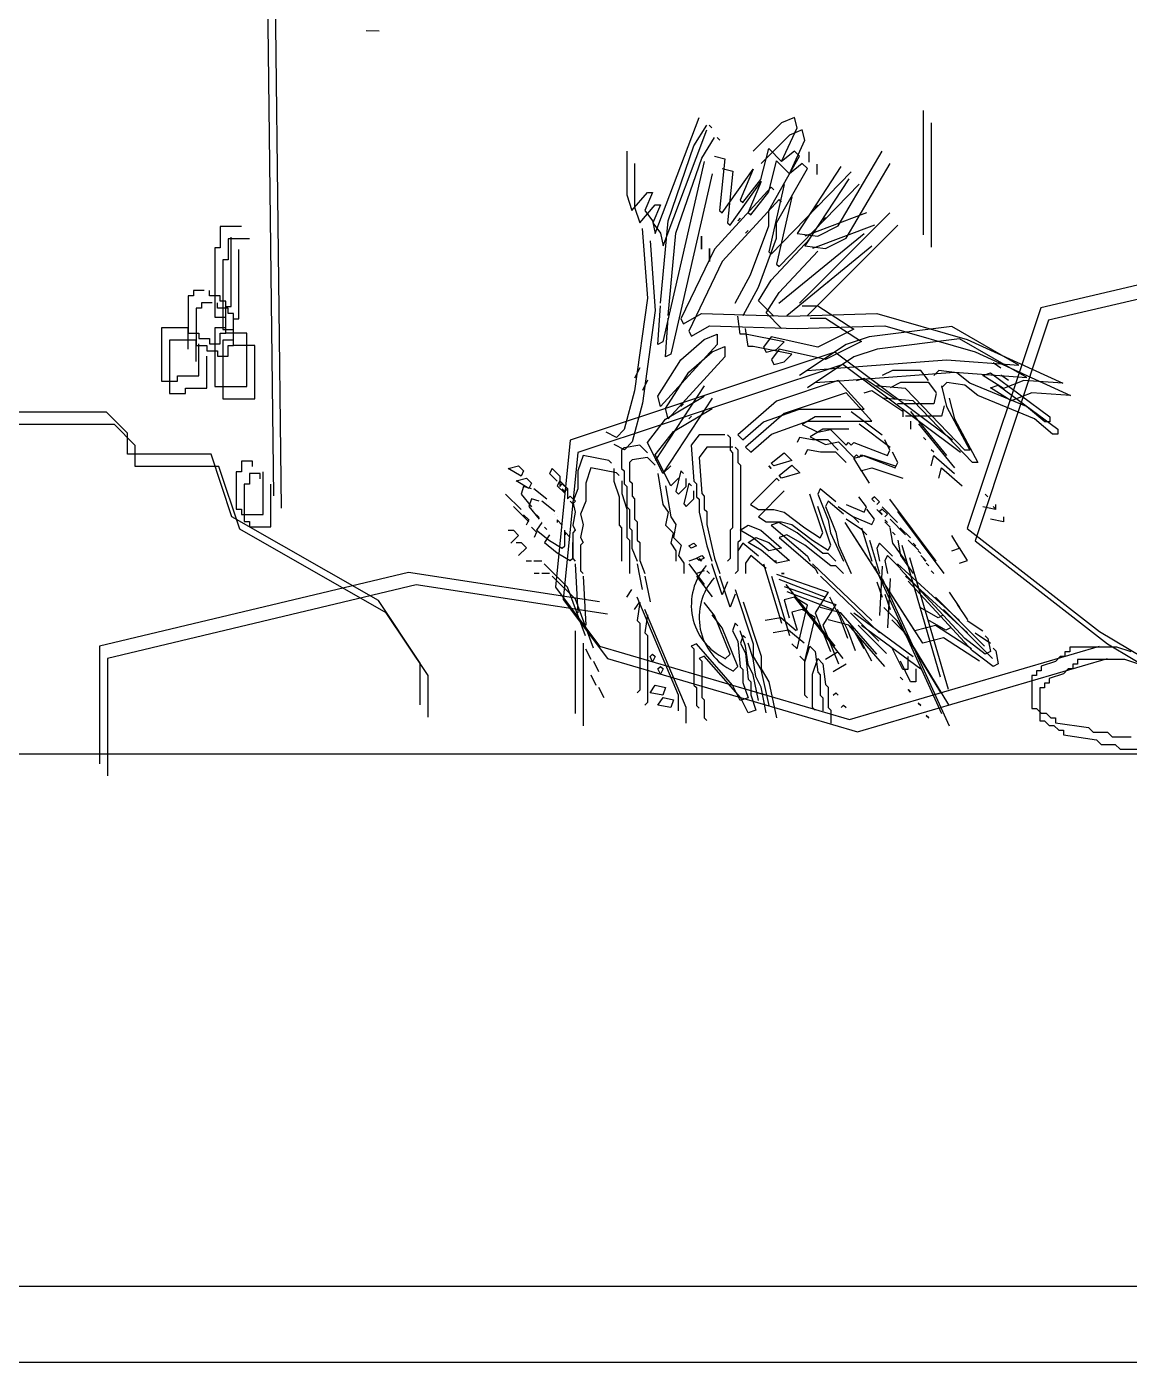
# Model space of a CAD drawing. Extents: x -74236 to 286982, y -14633 to 132816.
# Drawn here: x 106281.5 to 106426.5, y 123615.9 to 123791.5 of the extents above; entities that cross this region are included whole.
import ezdxf

# ---------------------------------------------------------------- set-up
doc = ezdxf.new("R2010")
doc.units = 0
doc.header["$LTSCALE"] = 10
doc.header["$MEASUREMENT"] = 0
for name, color, linetype in [('1活动家具', 4, 'Continuous'), ('4', 4, 'Continuous'), ('LAYER3', 4, 'Continuous')]:
    doc.layers.add(name, color=color, linetype=linetype)

# ---------------------------------------------------------------- blocks, each defined once
blk = doc.blocks.new('dsfgdgf')
at = {"layer": '4', "ltscale": 20}
for points in [[(106190.1, 122712.88), (106990.1, 122712.88), (106990.1, 123412.88), (106190.1, 123412.88)], [(106200.1, 122722.88), (106980.1, 122722.88), (106980.1, 123402.88), (106200.1, 123402.88)], [(106270.1, 122792.88), (106910.1, 122792.88), (106910.1, 123332.88), (106270.1, 123332.88)]]:
    blk.add_lwpolyline(points, close=True, dxfattribs=at)
at = {"layer": 'LAYER3'}
for p, q in [((106549.94, 122826.79), (106548.59, 122939.72)), ((106550.97, 122825.17), (106549.62, 122938.1)), ((106562.09, 122887.98), (106563.79, 122887.95)), ((106600.09, 122861.29), (106605.86, 122876.55)), ((106618.41, 122876.55), (106616.71, 122875.87)), ((106618.75, 122875.19), (106618.41, 122876.55)), ((106635.34, 122877.49), (106635.34, 122861.14)), ((106601.12, 122859.67), (106606.89, 122874.93)), ((106605.18, 122872.82), (106606.88, 122875.53)), ((106607.55, 122875.19), (106607.21, 122875.53)), ((106607.21, 122875.53), (106607.55, 122875.19)), ((106616.71, 122875.87), (106612.98, 122872.14)), ((106616.71, 122870.78), (106618.75, 122875.19)), ((106619.44, 122874.93), (106617.74, 122874.25)), ((106619.78, 122873.57), (106619.44, 122874.93)), ((106636.38, 122875.87), (106636.38, 122859.52)), ((106601.79, 122862.98), (106605.18, 122872.82)), ((106606.21, 122871.2), (106607.91, 122873.91)), ((106608.58, 122873.57), (106608.25, 122873.91)), ((106608.25, 122873.91), (106608.58, 122873.57)), ((106617.74, 122874.25), (106614.01, 122870.52)), ((106617.74, 122869.16), (106619.78, 122873.57)), ((106596.36, 122872.14), (106596.36, 122866.38)), ((106602.82, 122861.36), (106606.21, 122871.2)), ((106607.89, 122871.46), (106609.25, 122871.12)), ((106609.25, 122871.12), (106608.57, 122864.34)), ((106614, 122868.41), (106615.02, 122872.48)), ((106615.02, 122872.48), (106616.71, 122870.78)), ((106615.02, 122864.34), (106619.09, 122871.46)), ((106615.03, 122866.79), (106616.05, 122870.86)), ((106616.05, 122870.86), (106617.74, 122869.16)), ((106618.41, 122872.14), (106616.71, 122870.78)), ((106619.09, 122871.46), (106618.41, 122872.14)), ((106620.35, 122870.67), (106620.35, 122872.04)), ((106624.17, 122862.31), (106629.94, 122872.14)), ((106597.39, 122870.52), (106597.39, 122864.76)), ((106606.54, 122870.78), (106601.11, 122847.04)), ((106607.57, 122869.16), (106602.14, 122845.42)), ((106608.91, 122864), (106612.98, 122869.77)), ((106608.92, 122869.84), (106610.28, 122869.5)), ((106610.28, 122869.5), (106609.6, 122862.72)), ((106612.98, 122869.77), (106611.28, 122865.7)), ((106615.35, 122858.57), (106625.87, 122869.43)), ((106616.05, 122862.72), (106620.12, 122869.84)), ((106619.44, 122870.52), (106617.74, 122869.16)), ((106624.51, 122870.11), (106618.75, 122861.29)), ((106620.12, 122869.84), (106619.44, 122870.52)), ((106621.38, 122869.05), (106621.38, 122870.42)), ((106625.2, 122860.69), (106630.97, 122870.52)), ((106615.35, 122867.39), (106607.89, 122859.25)), ((106609.94, 122862.38), (106614.01, 122868.15)), ((106611.62, 122865.36), (106614, 122868.41)), ((106614.01, 122868.15), (106612.32, 122864.08)), ((106617.05, 122867.73), (106615.02, 122858.91)), ((106615.69, 122867.05), (106615.35, 122867.39)), ((106615.35, 122867.39), (106615.35, 122867.39)), ((106616.39, 122856.96), (106626.9, 122867.81)), ((106625.54, 122868.49), (106619.78, 122859.67)), ((106596.36, 122866.38), (106597.04, 122864.34)), ((106597.04, 122864.34), (106599.07, 122866.71)), ((106599.75, 122866.71), (106598.74, 122864.34)), ((106599.07, 122866.71), (106599.75, 122866.71)), ((106616.39, 122865.77), (106608.92, 122857.63)), ((106611.28, 122865.7), (106611.62, 122865.36)), ((106612.65, 122863.74), (106615.03, 122866.79)), ((106618.08, 122866.11), (106616.05, 122857.29)), ((106616.72, 122865.43), (106616.39, 122865.77)), ((106616.39, 122865.77), (106616.39, 122865.77)), ((106597.39, 122864.76), (106598.07, 122862.72)), ((106598.07, 122862.72), (106600.11, 122865.09)), ((106598.74, 122864.34), (106599.75, 122862.98)), ((106600.78, 122865.09), (106599.77, 122862.72)), ((106600.11, 122865.09), (106600.78, 122865.09)), ((106608.57, 122864.34), (106608.91, 122864)), ((106612.32, 122864.08), (106612.65, 122863.74)), ((106615.02, 122862.31), (106615.02, 122864.34)), ((106630.96, 122864), (106619.09, 122852.13)), ((106627.9, 122864), (106619.76, 122860.95)), ((106621.46, 122865.02), (106621.12, 122864.68)), ((106621.12, 122864.68), (106621.12, 122864.68)), ((106545.71, 122862.24), (106542.9, 122862.24)), ((106542.9, 122862.24), (106542.9, 122859.44)), ((106599.75, 122862.98), (106600.09, 122861.29)), ((106599.77, 122862.72), (106600.78, 122861.36)), ((106600.77, 122852.13), (106601.79, 122862.98)), ((106609.6, 122862.72), (106609.94, 122862.38)), ((106611.28, 122863.32), (106610.95, 122862.98)), ((106610.95, 122862.98), (106610.95, 122862.98)), ((106612.64, 122855.86), (106615.02, 122862.31)), ((106616.05, 122860.69), (106616.05, 122862.72)), ((106631.99, 122862.38), (106620.12, 122850.51)), ((106628.93, 122862.38), (106620.79, 122859.33)), ((106621.46, 122860.95), (106624.17, 122862.31)), ((106622.49, 122863.4), (106622.15, 122863.06)), ((106622.15, 122863.06), (106622.15, 122863.06)), ((106546.74, 122860.62), (106543.94, 122860.62)), ((106543.94, 122860.62), (106543.94, 122857.82)), ((106544.31, 122851.72), (106544.31, 122860.84)), ((106598.4, 122861.97), (106599.07, 122852.81)), ((106599.43, 122860.35), (106600.11, 122851.19)), ((106600.78, 122861.36), (106601.12, 122859.67)), ((106601.8, 122850.51), (106602.82, 122861.36)), ((106606.2, 122859.25), (106606.2, 122860.95)), ((106606.2, 122860.95), (106606.2, 122859.25)), ((106612.32, 122861.7), (106611.98, 122861.36)), ((106611.98, 122861.36), (106611.98, 122861.36)), ((106613.67, 122854.24), (106616.05, 122860.69)), ((106615.35, 122855.18), (106620.44, 122860.61)), ((106616.37, 122852.13), (106627.56, 122861.29)), ((106618.75, 122861.29), (106621.46, 122860.95)), ((106622.49, 122859.33), (106625.2, 122860.69)), ((106542.2, 122859.44), (106542.2, 122850.31)), ((106542.9, 122859.44), (106542.2, 122859.44)), ((106545.34, 122850.1), (106545.34, 122859.22)), ((106607.89, 122859.25), (106603.48, 122850.1)), ((106607.23, 122857.63), (106607.23, 122859.33)), ((106607.23, 122859.33), (106607.23, 122857.63)), ((106615.02, 122858.91), (106615.35, 122858.57)), ((106616.39, 122853.56), (106621.47, 122858.99)), ((106617.4, 122850.51), (106628.6, 122859.67)), ((106619.78, 122859.67), (106622.49, 122859.33)), ((106683.67, 122859.24), (106650.79, 122851.51)), ((106543.23, 122857.82), (106543.23, 122848.69)), ((106543.94, 122857.82), (106543.23, 122857.82)), ((106608.92, 122857.63), (106604.52, 122848.48)), ((106616.05, 122857.29), (106616.39, 122856.96)), ((106622.14, 122856.88), (106621.8, 122856.54)), ((106684.7, 122857.62), (106651.83, 122849.89)), ((106610.61, 122852.13), (106612.64, 122855.86)), ((106613.66, 122852.47), (106615.35, 122855.18)), ((106621.8, 122856.54), (106621.8, 122856.54)), ((106623.17, 122855.26), (106622.83, 122854.92)), ((106540.8, 122853.82), (106539.39, 122853.82)), ((106539.39, 122853.82), (106539.39, 122853.12)), ((106541.5, 122853.12), (106541.5, 122853.82)), ((106611.64, 122850.51), (106613.67, 122854.24)), ((106614.69, 122850.85), (106616.39, 122853.56)), ((106622.83, 122854.92), (106622.83, 122854.92)), ((106539.39, 122853.12), (106538.69, 122853.12)), ((106538.69, 122853.12), (106538.69, 122848.21)), ((106541.83, 122852.2), (106540.42, 122852.2)), ((106540.42, 122852.2), (106540.42, 122851.5)), ((106542.9, 122853.12), (106541.5, 122853.12)), ((106542.53, 122851.5), (106542.53, 122852.2)), ((106542.9, 122852.42), (106542.9, 122853.12)), ((106543.61, 122852.42), (106542.9, 122852.42)), ((106543.61, 122848.21), (106543.61, 122852.42)), ((106543.61, 122851.72), (106544.31, 122851.72)), ((106543.61, 122850.31), (106543.61, 122851.72)), ((106599.07, 122852.81), (106597.38, 122840.6)), ((106600.43, 122846.7), (106600.77, 122851.79)), ((106615.69, 122850.43), (106613.66, 122852.47)), ((106619.42, 122851.79), (106621.46, 122851.79)), ((106621.46, 122851.79), (106626.21, 122848.74)), ((106540.42, 122851.5), (106539.72, 122851.5)), ((106539.72, 122851.5), (106539.72, 122846.59)), ((106542.2, 122850.31), (106543.61, 122850.31)), ((106543.94, 122851.5), (106542.53, 122851.5)), ((106543.94, 122850.8), (106543.94, 122851.5)), ((106544.64, 122850.8), (106543.94, 122850.8)), ((106544.64, 122846.59), (106544.64, 122850.8)), ((106544.64, 122848.69), (106544.64, 122850.1)), ((106544.64, 122850.1), (106545.34, 122850.1)), ((106600.11, 122851.19), (106598.41, 122838.98)), ((106601.46, 122845.08), (106601.8, 122850.17)), ((106603.48, 122850.1), (106603.82, 122849.42)), ((106603.82, 122849.42), (106606.2, 122850.77)), ((106606.2, 122850.77), (106617.73, 122850.43)), ((106611.28, 122848.06), (106610.95, 122850.43)), ((106616.72, 122848.82), (106614.69, 122850.85)), ((106617.73, 122850.43), (106629.26, 122850.77)), ((106620.46, 122850.17), (106622.49, 122850.17)), ((106622.49, 122850.17), (106627.24, 122847.12)), ((106629.26, 122850.77), (106641.13, 122847.38)), ((106650.79, 122851.51), (106641.12, 122822.51)), ((106651.83, 122849.89), (106642.15, 122820.89)), ((106538.69, 122848.91), (106535.18, 122848.91)), ((106535.18, 122848.91), (106535.18, 122841.89)), ((106538.69, 122846.1), (106538.69, 122848.91)), ((106538.69, 122848.21), (106540.09, 122848.21)), ((106540.09, 122848.21), (106540.09, 122847.51)), ((106543.61, 122848.91), (106542.2, 122848.91)), ((106542.2, 122848.91), (106542.2, 122841.19)), ((106542.9, 122846.8), (106542.9, 122848.21)), ((106542.9, 122848.21), (106543.61, 122848.21)), ((106543.23, 122848.69), (106544.64, 122848.69)), ((106543.61, 122848.21), (106543.61, 122848.91)), ((106546.41, 122848.21), (106543.61, 122848.21)), ((106546.41, 122846.8), (106546.41, 122848.21)), ((106604.52, 122848.48), (106604.85, 122847.8)), ((106604.85, 122847.8), (106607.23, 122849.15)), ((106606.54, 122847.38), (106608.23, 122848.06)), ((106607.23, 122849.15), (106618.76, 122848.82)), ((106608.23, 122848.06), (106608.23, 122846.7)), ((106611.96, 122848.06), (106611.28, 122848.06)), ((106617.05, 122847.04), (106611.96, 122848.06)), ((106612.32, 122846.44), (106611.98, 122848.82)), ((106618.76, 122848.82), (106630.29, 122849.15)), ((106626.21, 122848.74), (106621.46, 122846.36)), ((106639.1, 122849.08), (106628.24, 122847.72)), ((106630.29, 122849.15), (106642.16, 122845.76)), ((106647.91, 122843.99), (106639.1, 122849.08)), ((106539.72, 122847.29), (106536.21, 122847.29)), ((106536.21, 122847.29), (106536.21, 122840.27)), ((106539.72, 122844.48), (106539.72, 122847.29)), ((106539.72, 122846.59), (106541.13, 122846.59)), ((106540.09, 122847.51), (106541.5, 122847.51)), ((106540.09, 122842.59), (106540.09, 122846.8)), ((106541.13, 122846.59), (106541.13, 122845.89)), ((106541.5, 122847.51), (106541.5, 122846.8)), ((106541.5, 122846.8), (106542.9, 122846.8)), ((106544.64, 122847.29), (106543.23, 122847.29)), ((106543.23, 122847.29), (106543.23, 122839.57)), ((106543.94, 122846.59), (106544.64, 122846.59)), ((106543.94, 122845.19), (106543.94, 122846.59)), ((106544.64, 122846.59), (106544.64, 122847.29)), ((106547.45, 122846.59), (106544.64, 122846.59)), ((106546.41, 122841.19), (106546.41, 122847.51)), ((106547.45, 122845.19), (106547.45, 122846.59)), ((106601.11, 122847.04), (106600.43, 122846.7)), ((106608.23, 122846.7), (106600.77, 122838.56)), ((106603.48, 122844.67), (106606.54, 122847.38)), ((106607.57, 122845.76), (106609.26, 122846.44)), ((106609.26, 122846.44), (106609.26, 122845.08)), ((106612.99, 122846.44), (106612.32, 122846.44)), ((106618.08, 122845.42), (106612.99, 122846.44)), ((106615.35, 122847.72), (106614.34, 122846.36)), ((106614.34, 122846.36), (106614.68, 122845.69)), ((106621.46, 122846.36), (106615.35, 122847.72)), ((106616.03, 122846.03), (106617.05, 122847.04)), ((106625.19, 122846.7), (106619.09, 122842.63)), ((106627.24, 122847.12), (106622.49, 122844.75)), ((106628.24, 122847.72), (106625.19, 122846.7)), ((106640.13, 122847.46), (106629.27, 122846.1)), ((106648.95, 122842.37), (106640.13, 122847.46)), ((106641.13, 122847.38), (106653.68, 122841.62)), ((106541.13, 122845.89), (106542.53, 122845.89)), ((106541.13, 122840.97), (106541.13, 122845.19)), ((106542.53, 122845.89), (106542.53, 122845.19)), ((106542.53, 122845.19), (106543.94, 122845.19)), ((106547.45, 122839.57), (106547.45, 122845.89)), ((106623.72, 122845.71), (106588.91, 122834.11)), ((106600.43, 122839.92), (106603.48, 122844.67)), ((106602.14, 122845.42), (106601.46, 122845.08)), ((106609.26, 122845.08), (106601.8, 122836.94)), ((106604.52, 122843.05), (106607.57, 122845.76)), ((106614.68, 122845.69), (106616.03, 122846.03)), ((106616.39, 122846.1), (106615.37, 122844.75)), ((106615.37, 122844.75), (106615.71, 122844.07)), ((106622.49, 122844.75), (106616.39, 122846.1)), ((106617.06, 122844.41), (106618.08, 122845.42)), ((106626.22, 122845.08), (106620.12, 122841.01)), ((106639.19, 122834.11), (106623.72, 122845.71)), ((106624.51, 122843.65), (106638.42, 122844.67)), ((106629.27, 122846.1), (106626.22, 122845.08)), ((106638.42, 122844.67), (106647.91, 122843.99)), ((106642.16, 122845.76), (106654.71, 122840)), ((106624.75, 122844.09), (106589.94, 122832.49)), ((106598.06, 122843.65), (106597.38, 122842.29)), ((106601.46, 122838.3), (106604.52, 122843.05)), ((106615.71, 122844.07), (106617.06, 122844.41)), ((106620.1, 122843.31), (106624.51, 122843.65)), ((106640.22, 122832.49), (106624.75, 122844.09)), ((106625.54, 122842.03), (106639.45, 122843.05)), ((106631.3, 122843.31), (106629.94, 122842.63)), ((106635.03, 122843.31), (106631.3, 122843.31)), ((106636.04, 122841.96), (106635.03, 122843.31)), ((106637.4, 122843.31), (106636.72, 122842.63)), ((106639.77, 122842.97), (106637.4, 122843.31)), ((106639.45, 122843.05), (106648.95, 122842.37)), ((106641.47, 122841.62), (106639.77, 122842.97)), ((106643.17, 122842.63), (106644.18, 122842.97)), ((106644.18, 122842.97), (106651.98, 122837.21)), ((106644.52, 122844.33), (106645.54, 122843.65)), ((106535.18, 122841.89), (106537.29, 122841.89)), ((106537.29, 122841.89), (106537.29, 122842.59)), ((106537.29, 122842.59), (106540.09, 122842.59)), ((106538.32, 122840.27), (106538.32, 122840.97)), ((106538.32, 122840.97), (106541.13, 122840.97)), ((106542.2, 122841.19), (106546.41, 122841.19)), ((106599.09, 122842.03), (106598.41, 122840.68)), ((106606.54, 122841.28), (106600.09, 122831.44)), ((106624.17, 122841.96), (106616.03, 122839.24)), ((106621.13, 122841.69), (106625.54, 122842.03)), ((106627.56, 122838.22), (106624.17, 122841.96)), ((106626.55, 122841.96), (106627.56, 122842.29)), ((106627.56, 122842.29), (106631.63, 122839.58)), ((106632.99, 122840.94), (106628.92, 122841.28)), ((106632.33, 122841.69), (106630.97, 122841.01)), ((106636.06, 122841.69), (106632.33, 122841.69)), ((106637.07, 122840.34), (106636.06, 122841.69)), ((106637.74, 122841.28), (106638.42, 122838.56)), ((106638.43, 122841.69), (106637.75, 122841.01)), ((106640.81, 122841.35), (106638.43, 122841.69)), ((106642.5, 122840), (106640.81, 122841.35)), ((106648.93, 122838.56), (106641.47, 122841.62)), ((106645.88, 122840.94), (106643.17, 122842.63)), ((106644.2, 122841.01), (106645.21, 122841.35)), ((106646.91, 122839.32), (106644.2, 122841.01)), ((106645.21, 122841.35), (106653.02, 122835.59)), ((106645.55, 122842.71), (106646.57, 122842.03)), ((106648.59, 122841.96), (106645.88, 122840.94)), ((106653.68, 122841.62), (106648.59, 122841.96)), ((106536.21, 122840.27), (106538.32, 122840.27)), ((106543.23, 122839.57), (106547.45, 122839.57)), ((106597.38, 122840.6), (106596.02, 122835.51)), ((106600.77, 122838.56), (106600.43, 122839.92)), ((106607.57, 122839.66), (106601.12, 122829.82)), ((106601.45, 122836.87), (106606.54, 122839.92)), ((106616.03, 122839.24), (106610.95, 122834.83)), ((106625.2, 122840.34), (106617.06, 122837.62)), ((106628.6, 122836.61), (106625.2, 122840.34)), ((106627.58, 122840.34), (106628.6, 122840.68)), ((106628.6, 122840.68), (106632.67, 122837.96)), ((106634.02, 122839.32), (106629.95, 122839.66)), ((106640.79, 122832.8), (106632.99, 122840.94)), ((106641.82, 122831.18), (106634.02, 122839.32)), ((106637.06, 122840.26), (106636.72, 122838.9)), ((106638.77, 122839.66), (106639.45, 122836.94)), ((106649.96, 122836.94), (106642.5, 122840)), ((106649.62, 122840.34), (106646.91, 122839.32)), ((106654.71, 122840), (106649.62, 122840.34)), ((106527.93, 122837.79), (106478.43, 122837.79)), ((106530.69, 122835.04), (106527.93, 122837.79)), ((106598.41, 122838.98), (106597.05, 122833.89)), ((106601.8, 122836.94), (106601.46, 122838.3)), ((106602.48, 122835.25), (106607.57, 122838.3)), ((106603.82, 122838.9), (106603.48, 122838.56)), ((106603.48, 122838.56), (106603.48, 122838.56)), ((106617.06, 122837.62), (106611.98, 122833.21)), ((106614.34, 122836.53), (106619.09, 122838.22)), ((106619.09, 122838.22), (106627.56, 122838.22)), ((106625.87, 122837.89), (106629.94, 122834.83)), ((106636.72, 122838.9), (106631.97, 122838.9)), ((106632.65, 122838.22), (106632.65, 122837.21)), ((106633.67, 122837.89), (106638.42, 122832.12)), ((106638.09, 122838.64), (106637.75, 122837.28)), ((106638.42, 122838.56), (106641.47, 122832.8)), ((106651.31, 122836.53), (106648.93, 122838.56)), ((106528.97, 122836.17), (106479.46, 122836.17)), ((106531.72, 122833.42), (106528.97, 122836.17)), ((106599.07, 122833.82), (106601.45, 122836.87)), ((106604.85, 122837.28), (106604.52, 122836.94)), ((106604.52, 122836.94), (106604.52, 122836.94)), ((106611.62, 122834.15), (106614.34, 122836.53)), ((106615.37, 122834.91), (106620.12, 122836.61)), ((106621.12, 122837.21), (106619.42, 122836.19)), ((106619.42, 122836.19), (106621.46, 122835.17)), ((106620.12, 122836.61), (106628.6, 122836.61)), ((106624.51, 122837.21), (106621.12, 122837.21)), ((106626.9, 122836.27), (106630.97, 122833.21)), ((106637.75, 122837.28), (106633, 122837.28)), ((106633.68, 122836.61), (106633.68, 122835.59)), ((106634.7, 122836.27), (106639.45, 122830.5)), ((106639.45, 122836.94), (106642.5, 122831.18)), ((106652.34, 122834.91), (106649.96, 122836.94)), ((106651.98, 122836.53), (106651.31, 122836.53)), ((106651.98, 122837.21), (106651.98, 122836.53)), ((106530.69, 122832.29), (106530.69, 122835.04)), ((106588.91, 122834.11), (106586.97, 122814.78)), ((106595, 122834.49), (106593.65, 122835.17)), ((106596.02, 122835.51), (106595, 122834.49)), ((106600.11, 122832.2), (106602.48, 122835.25)), ((106605.86, 122834.83), (106604.84, 122833.48)), ((106609.25, 122834.83), (106605.86, 122834.83)), ((106609.93, 122834.49), (106609.59, 122834.83)), ((106609.59, 122834.83), (106609.93, 122834.49)), ((106609.93, 122834.49), (106609.93, 122832.8)), ((106610.95, 122834.83), (106611.62, 122834.15)), ((106612.65, 122832.54), (106615.37, 122834.91)), ((106619.09, 122834.49), (106618.75, 122833.82)), ((106620.78, 122834.15), (106619.09, 122834.49)), ((106622.15, 122835.59), (106620.46, 122834.57)), ((106620.46, 122834.57), (106622.49, 122833.55)), ((106622.82, 122834.15), (106620.78, 122834.15)), ((106621.46, 122835.17), (106623.16, 122835.51)), ((106625.54, 122835.59), (106622.15, 122835.59)), ((106624.17, 122832.8), (106622.82, 122834.15)), ((106623.16, 122835.51), (106625.19, 122833.48)), ((106630.96, 122832.8), (106630.28, 122834.15)), ((106635.7, 122834.15), (106635.37, 122834.49)), ((106635.37, 122834.49), (106635.37, 122834.49)), ((106653.02, 122834.91), (106652.34, 122834.91)), ((106653.02, 122835.59), (106653.02, 122834.91)), ((106541.69, 122832.29), (106530.69, 122832.29)), ((106531.72, 122830.67), (106531.72, 122833.42)), ((106544.44, 122824.04), (106541.69, 122832.29)), ((106589.94, 122832.49), (106588, 122813.16)), ((106596.04, 122832.87), (106594.68, 122833.55)), ((106596.02, 122833.14), (106595.68, 122832.8)), ((106595.68, 122832.8), (106595.68, 122830.42)), ((106598.06, 122833.48), (106596.02, 122833.14)), ((106597.05, 122833.89), (106596.04, 122832.87)), ((106599.07, 122832.46), (106598.06, 122833.48)), ((106601.11, 122829.75), (106599.07, 122833.82)), ((106602.14, 122828.13), (106600.11, 122832.2)), ((106604.84, 122833.48), (106605.18, 122828.73)), ((106606.89, 122833.21), (106605.87, 122831.86)), ((106610.28, 122833.21), (106606.89, 122833.21)), ((106609.93, 122832.8), (106610.27, 122832.46)), ((106610.27, 122832.46), (106610.27, 122822.62)), ((106610.96, 122832.87), (106610.62, 122833.21)), ((106610.62, 122833.21), (106610.96, 122832.87)), ((106610.96, 122832.87), (106610.96, 122831.18)), ((106611.98, 122833.21), (106612.65, 122832.54)), ((106615.35, 122831.1), (106617.05, 122832.46)), ((106617.05, 122832.46), (106618.07, 122831.44)), ((106620.12, 122832.87), (106619.78, 122832.2)), ((106621.81, 122832.54), (106620.12, 122832.87)), ((106623.85, 122832.54), (106621.81, 122832.54)), ((106622.49, 122833.55), (106624.19, 122833.89)), ((106625.2, 122831.18), (106623.85, 122832.54)), ((106624.19, 122833.89), (106626.22, 122831.86)), ((106625.19, 122833.48), (106625.53, 122833.82)), ((106625.53, 122833.82), (106625.87, 122833.48)), ((106625.87, 122833.48), (106626.21, 122833.82)), ((106626.21, 122833.82), (106630.62, 122832.12)), ((106626.22, 122831.86), (106626.56, 122832.2)), ((106626.56, 122832.2), (106626.9, 122831.86)), ((106626.9, 122831.86), (106627.24, 122832.2)), ((106627.24, 122832.2), (106631.65, 122830.5)), ((106630.62, 122832.12), (106630.96, 122832.8)), ((106631.99, 122831.18), (106631.31, 122832.54)), ((106636.74, 122832.54), (106636.4, 122832.87)), ((106636.4, 122832.87), (106636.4, 122832.87)), ((106641.47, 122832.8), (106640.79, 122832.8)), ((106542.72, 122830.67), (106531.72, 122830.67)), ((106545.47, 122822.42), (106542.72, 122830.67)), ((106547.12, 122831.37), (106545.71, 122831.37)), ((106545.71, 122831.37), (106545.71, 122829.96)), ((106547.12, 122830.66), (106547.12, 122831.37)), ((106580.76, 122830.42), (106582.12, 122830.76)), ((106582.12, 122830.76), (106582.79, 122830.08)), ((106590.6, 122832.12), (106589.92, 122830.08)), ((106593.99, 122831.44), (106590.6, 122832.12)), ((106591.63, 122830.5), (106590.95, 122828.47)), ((106595.02, 122829.82), (106591.63, 122830.5)), ((106594.33, 122831.1), (106593.99, 122831.44)), ((106597.05, 122831.52), (106596.71, 122831.18)), ((106596.71, 122831.18), (106596.71, 122828.8)), ((106599.09, 122831.86), (106597.05, 122831.52)), ((106600.11, 122830.84), (106599.09, 122831.86)), ((106599.41, 122831.78), (106599.41, 122831.78)), ((106602.13, 122830.76), (106601.11, 122829.75)), ((106605.87, 122831.86), (106606.21, 122827.11)), ((106610.96, 122831.18), (106611.3, 122830.84)), ((106611.3, 122830.84), (106611.3, 122821)), ((106615.35, 122830.42), (106615.02, 122830.76)), ((106615.02, 122830.76), (106615.35, 122830.42)), ((106615.69, 122830.76), (106615.35, 122831.1)), ((106618.07, 122831.44), (106615.69, 122830.76)), ((106616.39, 122829.48), (106618.08, 122830.84)), ((106618.08, 122830.84), (106619.1, 122829.82)), ((106626.21, 122831.78), (106627.56, 122832.12)), ((106627.23, 122830.08), (106626.21, 122831.78)), ((106627.24, 122830.16), (106628.6, 122830.5)), ((106627.56, 122832.12), (106631.63, 122830.76)), ((106628.6, 122830.5), (106632.67, 122829.14)), ((106631.65, 122830.5), (106631.99, 122831.18)), ((106636.38, 122830.76), (106636.72, 122832.12)), ((106636.72, 122832.12), (106639.44, 122829.75)), ((106637.41, 122829.14), (106637.75, 122830.5)), ((106637.75, 122830.5), (106640.47, 122828.13)), ((106642.5, 122831.18), (106641.82, 122831.18)), ((106545.71, 122829.96), (106545.01, 122829.96)), ((106545.01, 122829.96), (106545.01, 122825.05)), ((106548.15, 122829.75), (106546.74, 122829.75)), ((106546.74, 122829.75), (106546.74, 122828.34)), ((106548.15, 122829.04), (106548.15, 122829.75)), ((106548.52, 122824.35), (106548.52, 122829.96)), ((106582.46, 122829.41), (106580.76, 122830.42)), ((106581.79, 122828.8), (106583.15, 122829.14)), ((106583.49, 122827.79), (106581.79, 122828.8)), ((106582.79, 122830.08), (106582.46, 122829.41)), ((106583.15, 122829.14), (106583.83, 122828.47)), ((106586.53, 122830.42), (106586.19, 122829.75)), ((106586.19, 122829.75), (106587.2, 122828.73)), ((106587.54, 122829.41), (106586.53, 122830.42)), ((106587.56, 122828.8), (106587.22, 122828.13)), ((106587.54, 122829.41), (106587.54, 122828.05)), ((106588.57, 122827.79), (106587.56, 122828.8)), ((106589.92, 122830.08), (106589.92, 122827.71)), ((106594.67, 122830.42), (106594.67, 122828.73)), ((106594.67, 122828.73), (106595.34, 122826.69)), ((106595.36, 122829.48), (106595.02, 122829.82)), ((106595.68, 122830.42), (106596.02, 122830.08)), ((106595.7, 122828.8), (106595.7, 122827.11)), ((106596.02, 122830.08), (106596.02, 122828.39)), ((106596.71, 122828.8), (106597.05, 122828.47)), ((106600.43, 122829.75), (106601.11, 122825.68)), ((106600.45, 122830.16), (106600.45, 122830.16)), ((106603.16, 122829.14), (106602.14, 122828.13)), ((106603.48, 122830.08), (106602.81, 122827.37)), ((106603.82, 122829.75), (106603.48, 122830.08)), ((106604.16, 122828.05), (106604.16, 122829.07)), ((106605.18, 122828.73), (106605.52, 122828.39)), ((106616.03, 122829.07), (106612.64, 122825.68)), ((106616.39, 122828.8), (106616.05, 122829.14)), ((106616.05, 122829.14), (106616.39, 122828.8)), ((106616.72, 122829.14), (106616.39, 122829.48)), ((106619.1, 122829.82), (106616.72, 122829.14)), ((106628.26, 122828.47), (106627.24, 122830.16)), ((106546.74, 122828.34), (106546.04, 122828.34)), ((106546.04, 122828.34), (106546.04, 122823.43)), ((106549.55, 122822.73), (106549.55, 122828.34)), ((106582.46, 122825), (106580.42, 122827.03)), ((106582.79, 122828.05), (106582.46, 122827.03)), ((106582.46, 122827.03), (106583.81, 122825.34)), ((106583.81, 122827.71), (106582.79, 122828.05)), ((106583.83, 122828.47), (106583.49, 122827.79)), ((106585.85, 122826.35), (106584.15, 122827.71)), ((106587.22, 122828.13), (106588.24, 122827.11)), ((106587.54, 122828.05), (106587.88, 122828.39)), ((106587.88, 122828.39), (106588.56, 122827.71)), ((106588.22, 122827.37), (106587.88, 122827.71)), ((106588.56, 122827.71), (106588.22, 122827.37)), ((106588.57, 122827.79), (106588.57, 122826.43)), ((106589.92, 122827.71), (106589.24, 122826.01)), ((106590.95, 122828.47), (106590.95, 122826.09)), ((106595.7, 122827.11), (106596.38, 122825.07)), ((106596.02, 122828.39), (106596.36, 122828.05)), ((106596.36, 122828.05), (106596.36, 122825.34)), ((106597.05, 122828.47), (106597.05, 122826.77)), ((106601.46, 122828.13), (106602.14, 122824.06)), ((106602.81, 122827.37), (106603.14, 122827.03)), ((106603.14, 122827.03), (106604.16, 122828.05)), ((106604.52, 122828.47), (106603.84, 122825.75)), ((106604.85, 122828.13), (106604.52, 122828.47)), ((106605.19, 122826.43), (106605.19, 122827.45)), ((106605.52, 122828.39), (106605.52, 122826.69)), ((106606.21, 122827.11), (106606.55, 122826.77)), ((106617.06, 122827.45), (106613.67, 122824.06)), ((106622.14, 122821.94), (106620.44, 122827.03)), ((106621.8, 122827.71), (106621.46, 122827.03)), ((106621.46, 122827.03), (106622.82, 122823.64)), ((106623.83, 122826.01), (106621.8, 122827.71)), ((106643.84, 122826.69), (106643.5, 122827.03)), ((106643.5, 122827.03), (106643.84, 122826.69)), ((106583.49, 122823.38), (106581.45, 122825.41)), ((106583.83, 122826.43), (106583.49, 122825.41)), ((106583.49, 122825.41), (106584.84, 122823.72)), ((106584.84, 122826.09), (106583.83, 122826.43)), ((106586.88, 122824.73), (106585.18, 122826.09)), ((106586.19, 122825.68), (106586.19, 122825.68)), ((106588.57, 122826.43), (106588.91, 122826.77)), ((106588.91, 122826.77), (106589.59, 122826.09)), ((106589.25, 122825.75), (106588.91, 122826.09)), ((106589.24, 122826.01), (106589.58, 122824.66)), ((106589.59, 122826.09), (106589.25, 122825.75)), ((106590.95, 122826.09), (106590.27, 122824.4)), ((106595.34, 122826.69), (106595.34, 122822.96)), ((106596.36, 122825.34), (106596.7, 122825)), ((106597.05, 122826.77), (106597.39, 122826.43)), ((106597.39, 122826.43), (106597.39, 122823.72)), ((106601.11, 122825.68), (106601.79, 122824.66)), ((106603.84, 122825.75), (106604.18, 122825.41)), ((106604.18, 122825.41), (106605.19, 122826.43)), ((106605.52, 122826.69), (106605.86, 122826.35)), ((106605.86, 122826.35), (106605.86, 122824.66)), ((106606.55, 122826.77), (106606.55, 122825.07)), ((106612.64, 122825.68), (106613.66, 122825)), ((106623.17, 122820.33), (106621.47, 122825.41)), ((106622.83, 122826.09), (106622.49, 122825.41)), ((106622.49, 122825.41), (106623.85, 122822.02)), ((106624.86, 122824.4), (106622.83, 122826.09)), ((106626.21, 122823.98), (106624.17, 122825.34)), ((106625.19, 122825.68), (106627.56, 122824.66)), ((106627.9, 122825.34), (106626.89, 122826.69)), ((106627.56, 122824.66), (106627.9, 122825.34)), ((106628.92, 122826.69), (106628.58, 122826.35)), ((106628.58, 122826.35), (106628.92, 122826.01)), ((106629.6, 122826.01), (106628.92, 122826.69)), ((106629.6, 122826.01), (106629.26, 122825.68)), ((106629.26, 122825.68), (106629.6, 122826.01)), ((106631.97, 122823.3), (106629.94, 122825.34)), ((106637.06, 122818.21), (106630.96, 122826.35)), ((106644.86, 122825), (106643.17, 122825.34)), ((106644.88, 122825.07), (106644.54, 122825.41)), ((106644.54, 122825.41), (106644.88, 122825.07)), ((106644.86, 122825.68), (106644.86, 122825)), ((106563.69, 122813.05), (106544.44, 122824.04)), ((106545.01, 122825.05), (106545.71, 122825.05)), ((106545.71, 122825.05), (106545.71, 122824.35)), ((106545.71, 122824.35), (106548.52, 122824.35)), ((106546.04, 122823.43), (106546.74, 122823.43)), ((106546.74, 122823.43), (106546.74, 122822.73)), ((106583.47, 122823.64), (106582.79, 122824.32)), ((106583.47, 122823.64), (106583.13, 122822.96)), ((106584.15, 122825), (106584.15, 122825)), ((106584.83, 122823.98), (106584.49, 122824.32)), ((106586.53, 122825), (106586.53, 122825)), ((106586.86, 122824.32), (106586.86, 122824.32)), ((106587.88, 122822.96), (106587.2, 122823.64)), ((106587.2, 122823.64), (106587.2, 122823.3)), ((106587.22, 122824.06), (106587.22, 122824.06)), ((106589.58, 122824.66), (106589.24, 122822.96)), ((106590.27, 122824.4), (106590.61, 122823.04)), ((106596.38, 122825.07), (106596.38, 122821.34)), ((106596.7, 122825), (106596.7, 122822.62)), ((106597.39, 122823.72), (106597.73, 122823.38)), ((106601.79, 122824.66), (106601.45, 122822.96)), ((106602.14, 122824.06), (106602.82, 122823.04)), ((106605.86, 122824.66), (106606.88, 122820.25)), ((106606.55, 122825.07), (106606.89, 122824.73)), ((106606.89, 122824.73), (106606.89, 122823.04)), ((106613.66, 122825), (106615.69, 122825)), ((106613.67, 122824.06), (106614.69, 122823.38)), ((106615.69, 122825), (106617.05, 122824.66)), ((106617.05, 122824.66), (106619.76, 122822.62)), ((106622.82, 122823.64), (106623.16, 122821.94)), ((106627.24, 122822.36), (106625.2, 122823.72)), ((106626.89, 122823.3), (106626.21, 122823.98)), ((106626.22, 122824.06), (106628.6, 122823.04)), ((106628.93, 122823.72), (106627.92, 122825.07)), ((106628.6, 122823.04), (106628.93, 122823.72)), ((106629.94, 122824.32), (106629.26, 122825)), ((106629.95, 122825.07), (106629.61, 122824.73)), ((106629.61, 122824.73), (106629.95, 122824.4)), ((106630.63, 122824.4), (106629.95, 122825.07)), ((106630.62, 122823.3), (106630.28, 122823.64)), ((106630.63, 122824.4), (106630.29, 122824.06)), ((106630.29, 122824.06), (106630.63, 122824.4)), ((106633, 122821.68), (106630.97, 122823.72)), ((106638.09, 122816.59), (106631.99, 122824.73)), ((106645.89, 122823.38), (106644.2, 122823.72)), ((106645.89, 122824.06), (106645.89, 122823.38)), ((106564.72, 122811.43), (106545.47, 122822.42)), ((106546.74, 122822.73), (106549.55, 122822.73)), ((106580.76, 122822.28), (106581.44, 122822.28)), ((106581.44, 122822.28), (106582.12, 122821.61)), ((106584.5, 122822.02), (106583.83, 122822.7)), ((106584.5, 122822.02), (106584.17, 122821.34)), ((106585.17, 122823.3), (106584.49, 122822.28)), ((106584.49, 122822.28), (106586.19, 122820.93)), ((106585.18, 122823.38), (106585.18, 122823.38)), ((106585.86, 122822.36), (106585.52, 122822.7)), ((106586.2, 122821.68), (106585.52, 122820.66)), ((106587.56, 122823.38), (106587.56, 122823.38)), ((106587.9, 122822.7), (106587.9, 122822.7)), ((106588.22, 122820.25), (106588.22, 122822.28)), ((106588.91, 122821.34), (106588.24, 122822.02)), ((106588.24, 122822.02), (106588.24, 122821.68)), ((106589.24, 122822.96), (106589.58, 122822.28)), ((106589.58, 122822.28), (106589.24, 122821.94)), ((106589.24, 122821.94), (106589.24, 122818.55)), ((106590.61, 122823.04), (106590.27, 122821.34)), ((106595.34, 122822.96), (106595.68, 122822.62)), ((106595.68, 122822.62), (106595.68, 122818.21)), ((106596.7, 122822.62), (106597.04, 122822.28)), ((106597.04, 122822.28), (106597.04, 122819.91)), ((106597.73, 122823.38), (106597.73, 122821)), ((106601.45, 122822.96), (106602.47, 122821.94)), ((106602.47, 122821.94), (106602.13, 122820.59)), ((106602.82, 122823.04), (106602.48, 122821.34)), ((106606.89, 122823.04), (106607.91, 122818.63)), ((106610.27, 122822.62), (106609.93, 122822.28)), ((106609.93, 122822.28), (106609.93, 122818.55)), ((106611.28, 122822.28), (106612.3, 122822.96)), ((106612.98, 122821.27), (106611.28, 122822.28)), ((106612.3, 122822.96), (106614, 122822.28)), ((106614, 122822.28), (106616.71, 122819.91)), ((106614.69, 122823.38), (106616.72, 122823.38)), ((106616.37, 122823.3), (106615.35, 122822.96)), ((106615.35, 122822.96), (106620.1, 122818.89)), ((106618.75, 122821.94), (106616.37, 122823.3)), ((106617.4, 122821.68), (106616.39, 122821.34)), ((106616.72, 122823.38), (106618.08, 122823.04)), ((106619.78, 122820.33), (106617.4, 122821.68)), ((106618.08, 122823.04), (106620.79, 122821)), ((106622.14, 122819.23), (106618.75, 122821.94)), ((106619.76, 122822.62), (106621.8, 122821.27)), ((106621.8, 122821.27), (106622.14, 122821.94)), ((106623.16, 122821.94), (106624.85, 122818.21)), ((106623.85, 122822.02), (106624.19, 122820.33)), ((106634.24, 122809.07), (106625.08, 122823.31)), ((106635.27, 122807.45), (106626.11, 122821.69)), ((106627.23, 122822.62), (106628.58, 122818.21)), ((106627.92, 122821.68), (106627.24, 122822.36)), ((106630.97, 122822.7), (106630.29, 122823.38)), ((106630.96, 122822.62), (106631.3, 122820.59)), ((106631.65, 122821.68), (106631.31, 122822.02)), ((106633.67, 122821.27), (106632.31, 122822.62)), ((106641.12, 122822.51), (106658.53, 122808.98)), ((106582.12, 122821.61), (106581.1, 122820.59)), ((106581.79, 122820.66), (106582.47, 122820.66)), ((106583.15, 122819.99), (106582.13, 122818.97)), ((106582.47, 122820.66), (106583.15, 122819.99)), ((106585.52, 122820.66), (106587.22, 122819.31)), ((106586.19, 122820.93), (106587.88, 122819.91)), ((106587.88, 122819.91), (106588.22, 122820.25)), ((106589.25, 122818.63), (106589.25, 122820.66)), ((106590.27, 122821.34), (106590.61, 122820.66)), ((106590.61, 122820.66), (106590.27, 122820.33)), ((106590.27, 122820.33), (106590.27, 122816.93)), ((106596.38, 122821.34), (106596.71, 122821)), ((106596.71, 122821), (106596.71, 122816.59)), ((106597.04, 122819.91), (106597.72, 122818.21)), ((106597.73, 122821), (106598.07, 122820.66)), ((106598.07, 122820.66), (106598.07, 122818.29)), ((106602.13, 122820.59), (106602.81, 122819.57)), ((106602.48, 122821.34), (106603.5, 122820.33)), ((106603.5, 122820.33), (106603.16, 122818.97)), ((106604.5, 122820.25), (106605.18, 122820.59)), ((106604.84, 122819.91), (106604.5, 122820.25)), ((106605.52, 122820.25), (106604.84, 122819.91)), ((106605.18, 122820.59), (106605.52, 122820.25)), ((106606.88, 122820.25), (106607.55, 122818.21)), ((106611.62, 122820.59), (106610.95, 122819.57)), ((106611.3, 122821), (106610.96, 122820.66)), ((106610.96, 122820.66), (106610.96, 122816.93)), ((106613.66, 122818.89), (106611.62, 122820.59)), ((106612.32, 122820.66), (106613.33, 122821.34)), ((106614.01, 122819.65), (106612.32, 122820.66)), ((106615.02, 122819.57), (106612.98, 122821.27)), ((106613.33, 122821.34), (106615.03, 122820.66)), ((106616.71, 122819.91), (106615.02, 122819.57)), ((106615.03, 122820.66), (106617.74, 122818.29)), ((106616.39, 122821.34), (106621.13, 122817.27)), ((106623.17, 122817.61), (106619.78, 122820.33)), ((106620.79, 122821), (106622.83, 122819.65)), ((106622.83, 122819.65), (106623.17, 122820.33)), ((106624.19, 122820.33), (106625.88, 122816.59)), ((106628.26, 122821), (106629.61, 122816.59)), ((106629.6, 122820.59), (106629.26, 122819.91)), ((106629.26, 122819.91), (106629.6, 122818.21)), ((106631.3, 122818.89), (106629.6, 122820.59)), ((106631.3, 122820.59), (106632.99, 122818.21)), ((106631.99, 122821), (106632.33, 122818.97)), ((106637.63, 122802.96), (106632.55, 122820.26)), ((106634.7, 122819.65), (106633.34, 122821)), ((106634.35, 122820.25), (106634.01, 122820.59)), ((106640.11, 122819.91), (106639.1, 122821.61)), ((106639.1, 122819.57), (106640.11, 122819.91)), ((106641.14, 122818.29), (106640.13, 122819.99)), ((106642.15, 122820.89), (106659.56, 122807.36)), ((106583.81, 122818.21), (106583.13, 122818.21)), ((106585.17, 122818.21), (106584.15, 122818.21)), ((106587.22, 122819.31), (106588.91, 122818.29)), ((106588.91, 122818.29), (106589.25, 122818.63)), ((106589.24, 122818.55), (106589.58, 122818.21)), ((106598.07, 122818.29), (106598.75, 122816.59)), ((106602.81, 122819.57), (106602.81, 122818.21)), ((106603.16, 122818.97), (106603.84, 122817.95)), ((106605.52, 122818.55), (106604.5, 122818.21)), ((106605.53, 122818.63), (106606.21, 122818.97)), ((106605.87, 122818.29), (106605.53, 122818.63)), ((106606.2, 122818.21), (106605.86, 122818.55)), ((106605.86, 122818.55), (106606.2, 122818.21)), ((106606.55, 122818.63), (106605.87, 122818.29)), ((106606.21, 122818.97), (106606.55, 122818.63)), ((106607.91, 122818.63), (106608.58, 122816.59)), ((106609.93, 122818.55), (106609.59, 122818.21)), ((106610.95, 122819.57), (106610.95, 122818.21)), ((106612.65, 122818.97), (106611.98, 122817.95)), ((106614.69, 122817.27), (106612.65, 122818.97)), ((106616.05, 122817.95), (106614.01, 122819.65)), ((106616.03, 122818.21), (106615.69, 122818.21)), ((106615.69, 122818.21), (106616.03, 122818.21)), ((106617.74, 122818.29), (106616.05, 122817.95)), ((106620.1, 122818.89), (106620.44, 122818.21)), ((106622.82, 122819.23), (106622.14, 122819.23)), ((106623.83, 122818.21), (106622.82, 122819.23)), ((106630.63, 122818.97), (106630.29, 122818.29)), ((106630.29, 122818.29), (106630.63, 122816.59)), ((106632.33, 122817.27), (106630.63, 122818.97)), ((106632.33, 122818.97), (106634.02, 122816.59)), ((106638.66, 122801.34), (106633.58, 122818.64)), ((106635.03, 122819.23), (106634.69, 122819.57)), ((106635.38, 122818.63), (106635.04, 122818.97)), ((106635.7, 122818.21), (106635.37, 122818.55)), ((106635.37, 122818.55), (106635.7, 122818.21)), ((106640.13, 122817.95), (106641.14, 122818.29)), ((106567.63, 122816.71), (106527.02, 122807.05)), ((106592.77, 122812.85), (106567.63, 122816.71)), ((106584.84, 122816.59), (106584.17, 122816.59)), ((106586.2, 122816.59), (106585.18, 122816.59)), ((106588.56, 122814.82), (106585.51, 122817.87)), ((106589.58, 122817.87), (106589.92, 122811.43)), ((106590.27, 122816.93), (106590.61, 122816.59)), ((106597.72, 122817.87), (106598.4, 122814.48)), ((106603.84, 122817.95), (106603.84, 122816.59)), ((106604.5, 122817.87), (106606.54, 122815.16)), ((106606.55, 122816.93), (106605.53, 122816.59)), ((106607.23, 122816.59), (106606.89, 122816.93)), ((106606.89, 122816.93), (106607.23, 122816.59)), ((106608.91, 122813.8), (106607.55, 122817.87)), ((106610.96, 122816.93), (106610.62, 122816.59)), ((106611.98, 122817.95), (106611.98, 122816.59)), ((106614.34, 122817.87), (106616.71, 122810.07)), ((106616.03, 122816.52), (106622.82, 122814.14)), ((106617.06, 122816.59), (106616.72, 122816.59)), ((106616.72, 122816.59), (106617.06, 122816.59)), ((106620.78, 122817.87), (106628.58, 122810.41)), ((106621.13, 122817.27), (106621.47, 122816.59)), ((106623.85, 122817.61), (106623.17, 122817.61)), ((106624.86, 122816.59), (106623.85, 122817.61)), ((106628.92, 122817.54), (106637.74, 122798.2)), ((106629.94, 122817.54), (106629.6, 122811.09)), ((106631.97, 122817.87), (106640.11, 122810.41)), ((106640.79, 122808.04), (106632.31, 122817.2)), ((106636.06, 122817.61), (106635.72, 122817.95)), ((106636.74, 122816.59), (106636.4, 122816.93)), ((106636.4, 122816.93), (106636.74, 122816.59)), ((106568.66, 122815.1), (106528.05, 122805.43)), ((106593.8, 122811.23), (106568.66, 122815.1)), ((106589.59, 122813.2), (106586.54, 122816.26)), ((106586.97, 122814.78), (106592.77, 122807.05)), ((106590.93, 122808.38), (106588.56, 122814.82)), ((106590.61, 122816.26), (106590.95, 122809.81)), ((106598.75, 122816.26), (106599.43, 122812.86)), ((106605.53, 122816.26), (106607.57, 122813.54)), ((106609.94, 122812.19), (106608.58, 122816.26)), ((106609.59, 122815.5), (106608.91, 122813.8)), ((106615.37, 122816.26), (106617.74, 122808.45)), ((106616.37, 122815.84), (106622.48, 122813.47)), ((106617.06, 122814.9), (106623.85, 122812.52)), ((106617.28, 122815.17), (106623.73, 122807.03)), ((106621.81, 122816.26), (106629.61, 122808.79)), ((106629.26, 122815.5), (106629.94, 122813.47)), ((106629.95, 122815.92), (106638.77, 122796.58)), ((106630.97, 122815.92), (106630.63, 122809.47)), ((106633, 122816.26), (106641.14, 122808.79)), ((106641.82, 122806.42), (106633.34, 122815.58)), ((106569.19, 122804.8), (106563.69, 122813.05)), ((106588, 122813.16), (106593.8, 122805.43)), ((106591.97, 122806.76), (106589.59, 122813.2)), ((106596.36, 122813.47), (106597.04, 122814.48)), ((106603.14, 122800.58), (106597.72, 122813.47)), ((106610.62, 122813.88), (106609.94, 122812.19)), ((106610.61, 122814.48), (106612.98, 122807.36)), ((106618.41, 122813.47), (106617.05, 122813.13)), ((106617.05, 122813.13), (106617.73, 122810.75)), ((106617.4, 122814.22), (106623.51, 122811.85)), ((106618.31, 122813.55), (106624.76, 122805.41)), ((106620.1, 122812.45), (106618.41, 122813.47)), ((106622.82, 122814.14), (106621.12, 122811.43)), ((106624.41, 122810.76), (106623.05, 122813.48)), ((106630.29, 122813.88), (106630.97, 122811.85)), ((106636.95, 122813.48), (106643.4, 122807.03)), ((106638.76, 122814.14), (106640.11, 122812.11)), ((106570.22, 122803.18), (106564.72, 122811.43)), ((106597.39, 122811.85), (106598.07, 122812.86)), ((106598.06, 122812.79), (106597.72, 122810.41)), ((106604.18, 122798.96), (106598.75, 122811.85)), ((106599.09, 122811.17), (106598.75, 122808.79)), ((106607.89, 122811.09), (106606.54, 122812.79)), ((106608.92, 122809.47), (106607.57, 122811.17)), ((106611.64, 122812.86), (106614.01, 122805.74)), ((106619.44, 122811.85), (106618.08, 122811.51)), ((106618.08, 122811.51), (106618.76, 122809.13)), ((106618.75, 122806.68), (106620.1, 122812.45)), ((106621.13, 122810.83), (106619.44, 122811.85)), ((106621.12, 122811.43), (106623.16, 122806.34)), ((106624.51, 122811.43), (106621.8, 122812.11)), ((106623.85, 122812.52), (106622.15, 122809.81)), ((106625.44, 122809.14), (106624.08, 122811.86)), ((106629.26, 122806), (106624.51, 122811.43)), ((106629.49, 122807.71), (106625.76, 122811.44)), ((106626.21, 122811.43), (106634.01, 122805.66)), ((106630.17, 122812.12), (106631.87, 122810.42)), ((106637.29, 122810.76), (106634.92, 122812.12)), ((106637.99, 122811.86), (106644.43, 122805.41)), ((106639.79, 122812.52), (106641.14, 122810.49)), ((106597.72, 122810.41), (106598.06, 122810.07)), ((106598.06, 122810.07), (106598.06, 122801.26)), ((106609.93, 122806), (106607.89, 122811.09)), ((106610.96, 122804.38), (106608.92, 122809.47)), ((106610.61, 122810.07), (106610.27, 122809.06)), ((106610.95, 122809.73), (106610.61, 122810.07)), ((106616.6, 122810.76), (106614.57, 122810.42)), ((106618.64, 122809.07), (106616.6, 122810.76)), ((106619.78, 122805.06), (106621.13, 122810.83)), ((106622.15, 122809.81), (106624.19, 122804.72)), ((106625.54, 122809.81), (106622.83, 122810.49)), ((106625.42, 122808.05), (106624.41, 122810.76)), ((106630.29, 122804.38), (106625.54, 122809.81)), ((106627.56, 122806.68), (106625.87, 122809.73)), ((106630.52, 122806.09), (106626.79, 122809.82)), ((106627.24, 122809.81), (106635.04, 122804.05)), ((106631.2, 122810.5), (106632.9, 122808.8)), ((106631.87, 122810.42), (106637.63, 122800.93)), ((106636.95, 122809.74), (106634.24, 122809.07)), ((106638.32, 122809.14), (106635.95, 122810.5)), ((106641.7, 122806.69), (106636.95, 122809.74)), ((106637.97, 122811.1), (106637.29, 122810.76)), ((106639, 122809.48), (106638.32, 122809.14)), ((106641.13, 122810.41), (106643.17, 122809.06)), ((106589.58, 122809.06), (106589.58, 122798.2)), ((106598.75, 122808.79), (106599.09, 122808.45)), ((106599.09, 122808.45), (106599.09, 122799.64)), ((106610.27, 122809.06), (106610.95, 122807.7)), ((106610.95, 122807.7), (106611.28, 122804.31)), ((106611.96, 122807.02), (106611.28, 122809.06)), ((106611.64, 122808.45), (106611.3, 122807.44)), ((106611.98, 122808.12), (106611.64, 122808.45)), ((106617.64, 122809.14), (106615.6, 122808.8)), ((106619.67, 122807.45), (106617.64, 122809.14)), ((106626.45, 122806.43), (106625.44, 122809.14)), ((106628.6, 122805.06), (106626.9, 122808.12)), ((106632.9, 122808.8), (106638.66, 122799.31)), ((106637.99, 122808.13), (106635.27, 122807.45)), ((106642.73, 122805.07), (106637.99, 122808.13)), ((106643.5, 122806), (106640.79, 122808.04)), ((106642.16, 122808.79), (106644.2, 122807.44)), ((106643.84, 122808.04), (106643.5, 122808.38)), ((106643.5, 122808.38), (106643.84, 122808.04)), ((106643.84, 122808.04), (106644.18, 122806.34)), ((106658.53, 122808.98), (106677.87, 122797.39)), ((106527.02, 122807.05), (106527.02, 122791.59)), ((106590.61, 122807.44), (106590.61, 122796.58)), ((106590.93, 122806.68), (106591.61, 122805.33)), ((106592.77, 122807.05), (106625.65, 122797.39)), ((106599.41, 122805.66), (106599.75, 122806)), ((106599.75, 122806), (106600.09, 122805.66)), ((106605.52, 122807.36), (106604.84, 122807.02)), ((106604.84, 122807.02), (106605.18, 122806.68)), ((106605.18, 122806.68), (106605.18, 122801.93)), ((106610.27, 122801.93), (106605.52, 122807.36)), ((106609.25, 122805.33), (106609.93, 122806)), ((106611.3, 122807.44), (106611.98, 122806.08)), ((106612.3, 122804.65), (106611.96, 122807.02)), ((106611.98, 122806.08), (106612.32, 122802.69)), ((106612.99, 122805.4), (106612.32, 122807.44)), ((106612.98, 122807.36), (106612.98, 122805.66)), ((106618.07, 122807.36), (106618.75, 122806.68)), ((106619.76, 122804.99), (106620.44, 122807.02)), ((106620.44, 122807.02), (106621.12, 122806.34)), ((106621.12, 122806.34), (106621.46, 122803.63)), ((106622.48, 122805.33), (106624.17, 122806.34)), ((106625.65, 122797.39), (106658.53, 122807.05)), ((106632.65, 122803.97), (106631.3, 122806.68)), ((106644.54, 122804.38), (106641.82, 122806.42)), ((106644.18, 122806.34), (106643.5, 122806)), ((106644.88, 122806.42), (106644.54, 122806.76)), ((106644.54, 122806.76), (106644.88, 122806.42)), ((106644.88, 122806.42), (106645.21, 122804.72)), ((106659.56, 122807.36), (106678.9, 122795.77)), ((106528.05, 122805.43), (106528.05, 122789.97)), ((106569.19, 122799.31), (106569.19, 122804.8)), ((106591.97, 122805.06), (106592.64, 122803.71)), ((106593.8, 122805.43), (106626.68, 122795.77)), ((106599.75, 122804.99), (106599.41, 122805.66)), ((106600.09, 122805.66), (106599.75, 122804.99)), ((106600.45, 122804.05), (106600.78, 122804.38)), ((106600.78, 122804.38), (106601.12, 122804.05)), ((106606.55, 122805.74), (106605.87, 122805.4)), ((106605.87, 122805.4), (106606.21, 122805.06)), ((106606.21, 122805.06), (106606.21, 122800.31)), ((106611.3, 122800.31), (106606.55, 122805.74)), ((106610.28, 122803.71), (106610.96, 122804.38)), ((106611.28, 122804.31), (106611.62, 122803.97)), ((106612.98, 122803.29), (106612.3, 122804.65)), ((106612.98, 122805.66), (106614, 122803.97)), ((106613.33, 122803.03), (106612.99, 122805.4)), ((106614.01, 122805.74), (106614.01, 122804.05)), ((106619.1, 122805.74), (106619.78, 122805.06)), ((106619.76, 122800.58), (106619.76, 122804.99)), ((106620.79, 122803.37), (106621.47, 122805.4)), ((106621.47, 122805.4), (106622.15, 122804.72)), ((106622.15, 122804.72), (106622.49, 122802.01)), ((106623.51, 122803.71), (106625.2, 122804.72)), ((106626.68, 122795.77), (106659.56, 122805.43)), ((106633.68, 122802.35), (106632.33, 122805.06)), ((106633.33, 122805.66), (106633.33, 122803.97)), ((106645.21, 122804.72), (106644.54, 122804.38)), ((106570.22, 122797.69), (106570.22, 122803.18)), ((106591.61, 122803.29), (106592.29, 122801.93)), ((106600.78, 122803.37), (106600.45, 122804.05)), ((106601.12, 122804.05), (106600.78, 122803.37)), ((106611.62, 122803.97), (106611.62, 122802.27)), ((106612.32, 122802.69), (106612.65, 122802.35)), ((106612.65, 122802.35), (106612.65, 122800.65)), ((106613.66, 122799.9), (106612.98, 122803.29)), ((106614.01, 122801.67), (106613.33, 122803.03)), ((106614, 122803.97), (106615.02, 122799.22)), ((106614.01, 122804.05), (106615.03, 122802.35)), ((106615.03, 122802.35), (106616.05, 122797.6)), ((106620.79, 122798.96), (106620.79, 122803.37)), ((106621.46, 122803.63), (106621.8, 122803.29)), ((106621.8, 122803.29), (106621.8, 122800.58)), ((106632.65, 122802.61), (106632.31, 122802.95)), ((106632.31, 122802.95), (106632.65, 122802.61)), ((106633.33, 122803.97), (106632.65, 122803.97)), ((106634.36, 122802.35), (106633.68, 122802.35)), ((106634.36, 122804.05), (106634.36, 122802.35)), ((106592.64, 122801.67), (106593.32, 122800.31)), ((106598.06, 122801.26), (106597.72, 122800.92)), ((106599.41, 122800.92), (106600.09, 122801.93)), ((106601.11, 122800.58), (106599.41, 122800.92)), ((106600.09, 122801.93), (106601.45, 122801.6)), ((106601.45, 122801.6), (106601.11, 122800.58)), ((106605.18, 122801.93), (106605.52, 122801.6)), ((106605.52, 122801.6), (106605.52, 122799.22)), ((106611.28, 122799.9), (106610.27, 122801.93)), ((106611.62, 122802.27), (106612.3, 122800.24)), ((106612.65, 122800.65), (106613.33, 122798.62)), ((106614.69, 122798.28), (106614.01, 122801.67)), ((106622.49, 122802.01), (106622.83, 122801.67)), ((106622.83, 122801.67), (106622.83, 122798.96)), ((106623.49, 122800.58), (106623.83, 122800.92)), ((106623.83, 122800.92), (106624.17, 122800.58)), ((106633.68, 122800.99), (106633.34, 122801.33)), ((106633.34, 122801.33), (106633.68, 122800.99)), ((106599.09, 122799.64), (106598.75, 122799.3)), ((106600.45, 122799.3), (106601.12, 122800.31)), ((106602.14, 122798.96), (106600.45, 122799.3)), ((106601.12, 122800.31), (106602.48, 122799.98)), ((106602.48, 122799.98), (106602.14, 122798.96)), ((106603.14, 122798.54), (106603.14, 122800.58)), ((106604.18, 122796.92), (106604.18, 122798.96)), ((106605.52, 122799.22), (106605.86, 122798.88)), ((106606.21, 122800.31), (106606.55, 122799.98)), ((106606.55, 122799.98), (106606.55, 122797.6)), ((106612.3, 122800.24), (106611.28, 122799.9)), ((106612.32, 122798.28), (106611.3, 122800.31)), ((106620.1, 122800.24), (106619.76, 122800.58)), ((106621.13, 122798.62), (106620.79, 122798.96)), ((106621.8, 122800.58), (106622.14, 122800.24)), ((106622.14, 122800.24), (106622.14, 122798.54)), ((106622.83, 122798.96), (106623.17, 122798.62)), ((106624.53, 122798.96), (106624.86, 122799.3)), ((106624.86, 122799.3), (106625.2, 122798.96)), ((106635.03, 122799.22), (106634.69, 122799.56)), ((106634.69, 122799.56), (106635.03, 122799.22)), ((106606.55, 122797.6), (106606.89, 122797.26)), ((106613.33, 122798.62), (106612.32, 122798.28)), ((106623.17, 122798.62), (106623.17, 122796.92)), ((106636.06, 122797.6), (106635.72, 122797.94)), ((106635.72, 122797.94), (106636.06, 122797.6))]:
    blk.add_line(p, q, dxfattribs=at)
for points in [[(106662.67, 122806.28), (106660.81, 122806.9), (106654.6, 122806.9), (106654.6, 122806.28), (106653.98, 122806.28), (106653.98, 122805.66), (106653.36, 122805.66), (106652.74, 122805.04), (106650.87, 122804.42), (106650.87, 122803.8), (106650.25, 122803.8), (106650.25, 122803.18), (106649.63, 122803.18), (106649.63, 122798.84), (106650.25, 122798.84), (106650.87, 122798.22), (106651.5, 122798.22), (106652.12, 122797.6), (106652.74, 122797.6), (106652.74, 122796.98), (106657.08, 122796.36), (106657.7, 122795.74), (106659.56, 122795.74), (106660.18, 122795.12), (106662.67, 122795.12)], [(106663.7, 122804.66), (106661.84, 122805.28), (106655.63, 122805.28), (106655.63, 122804.66), (106655.01, 122804.66), (106655.01, 122804.04), (106654.39, 122804.04), (106653.77, 122803.42), (106651.91, 122802.8), (106651.91, 122802.18), (106651.29, 122802.18), (106651.29, 122801.56), (106650.66, 122801.56), (106650.66, 122797.22), (106651.29, 122797.22), (106651.91, 122796.6), (106652.53, 122796.6), (106653.15, 122795.98), (106653.77, 122795.98), (106653.77, 122795.36), (106658.11, 122794.74), (106658.73, 122794.12), (106660.6, 122794.12), (106661.22, 122793.5), (106663.7, 122793.5)]]:
    blk.add_lwpolyline(points, dxfattribs=at)
for centre in [(106612.64, 122812.45), (106613.67, 122810.83)]:
    blk.add_arc(centre, 7.8, 138.3665, 244.5367, dxfattribs=at)

msp = doc.modelspace()

# ---------------------------------------------------------------- block references
at = {"layer": '1活动家具', "color": 0}
msp.add_blockref('dsfgdgf', (-235.96, 903.03), dxfattribs=at)

doc.saveas('drawing.dxf')
